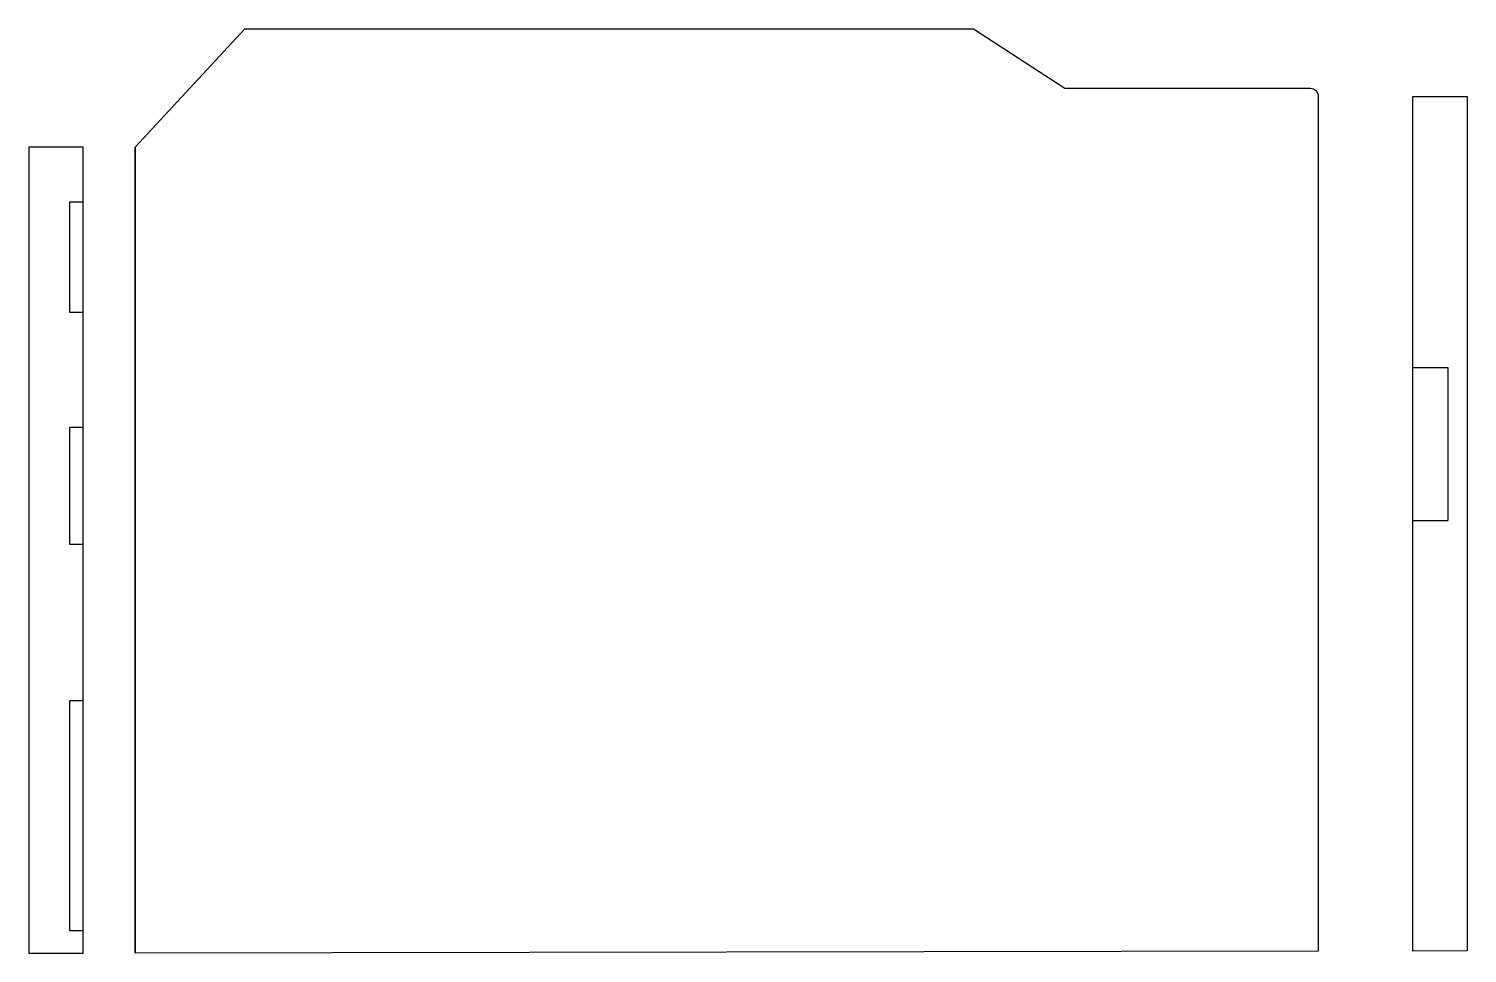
# Model space of a CAD drawing. Header units: millimetres. Extents: x 4311.2 to 4364.1, y 3005.6 to 3039.5.
import ezdxf

# ---------------------------------------------------------------- set-up
doc = ezdxf.new("R2010")
doc.units = ezdxf.units.MM

msp = doc.modelspace()

# ---------------------------------------------------------------- linework, layer by layer
for p, q in [((4315.151, 3035.183), (4315.146, 3005.583)), ((4315.142, 3020.6), (4315.151, 3014.857))]:
    msp.add_line(p, q)
msp.add_lwpolyline([(4349.284, 3037.349), (4358.295, 3037.349, -0.414214), (4358.595, 3037.049), (4358.595, 3005.661), (4315.151, 3005.583), (4315.151, 3035.183), (4319.177, 3039.534), (4345.932, 3039.534)], format="xyb", close=True)
for points in [[(4364.066, 3037.049), (4364.066, 3005.665), (4362.066, 3005.661), (4362.066, 3037.049)], [(4313.24, 3005.583), (4313.24, 3035.183), (4311.24, 3035.183), (4311.24, 3005.583)]]:
    msp.add_lwpolyline(points, close=True)
for points in [[(4313.24, 3033.164), (4312.74, 3033.164), (4312.74, 3029.126), (4313.24, 3029.126)], [(4362.066, 3021.473), (4363.366, 3021.473), (4363.366, 3027.085), (4362.066, 3027.085)], [(4313.24, 3024.886), (4312.74, 3024.886), (4312.74, 3020.6), (4313.231, 3020.6)], [(4315.151, 3020.6), (4315.142, 3020.6), (4315.151, 3020.383)], [(4313.24, 3014.857), (4312.74, 3014.857), (4312.74, 3006.419), (4313.24, 3006.419)]]:
    msp.add_lwpolyline(points)

doc.saveas('drawing.dxf')
